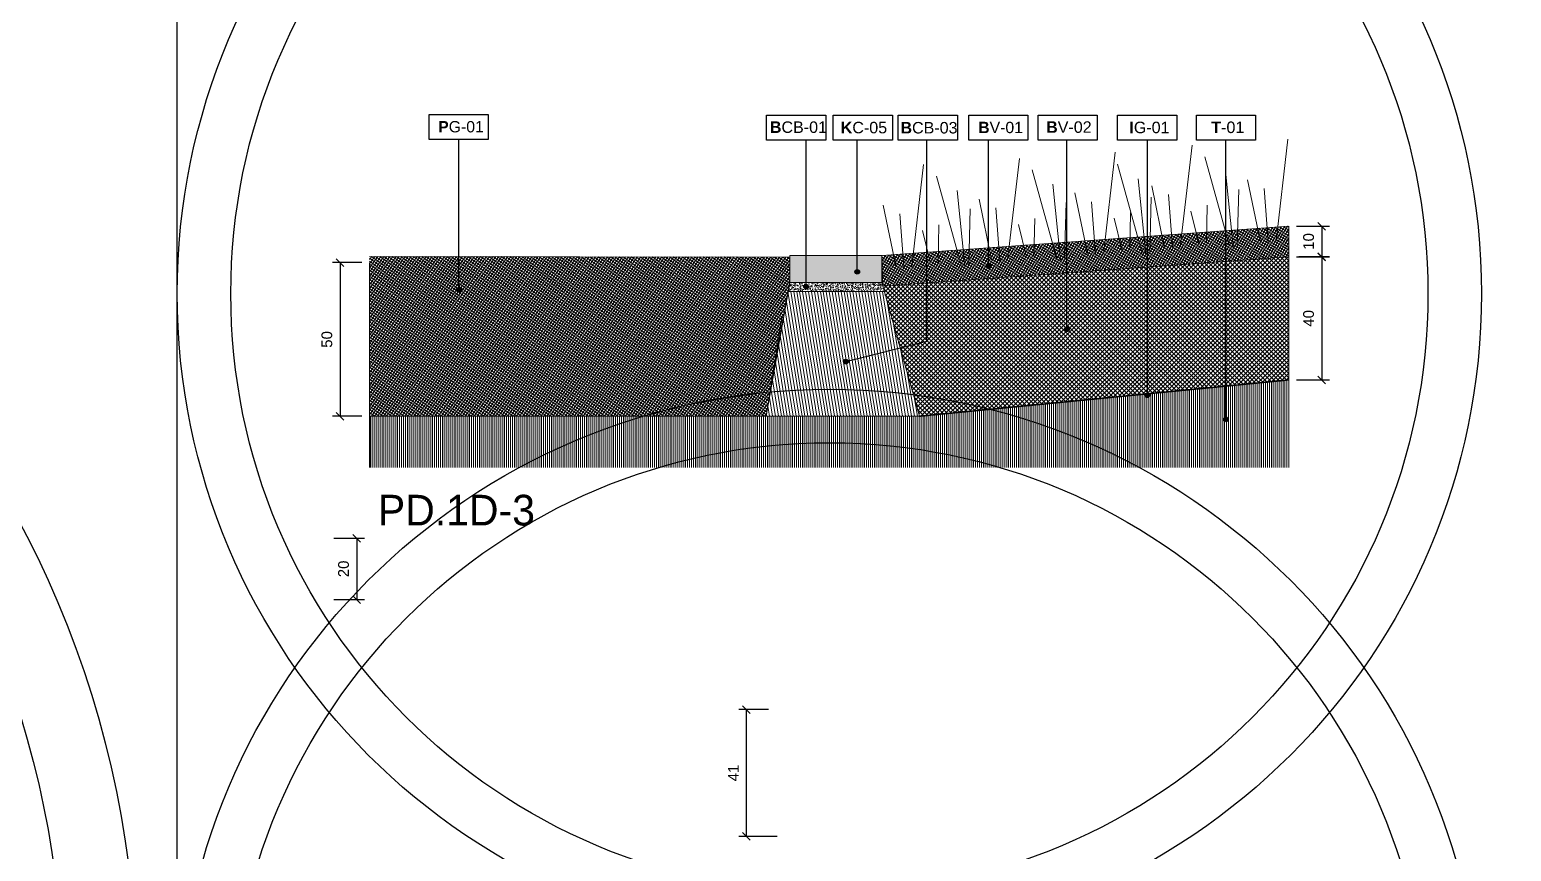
# Model space of a CAD drawing. Header units: metres. Extents: x -325 to 301, y -147 to 149.
# Drawn here: x 21.753 to 26.588, y 85.413 to 88.093 of the extents above; entities that cross this region are included whole.
import ezdxf

# ---------------------------------------------------------------- set-up
doc = ezdxf.new("R2010")
doc.units = ezdxf.units.M
doc.linetypes.add('ACAD_ISO03W100', pattern=[30, 12, -18])
doc.layers.get('Defpoints').update_dxf_attribs({"lineweight": 13})
for name, color, linetype, plot in [('-aux', 50, 'Continuous', False), ('-AUX-QAD', 5, 'Continuous', False), ('-AUX-TWQ', 1, 'Continuous', False), ('-AUX_RIM', 2, 'Continuous', False)]:
    doc.layers.add(name, color=color, linetype=linetype, plot=plot)
doc.layers.add('0-TX-1_25', color=7, linetype='Continuous', true_color=0x3f4f7f)
doc.layers.add('3-TR-paviment fort', color=7, linetype='Continuous', true_color=0xd1d1d1)
for name, color, linetype in [('02-L-Geotextile', 32, 'Continuous'), ('A-KEYPLAN_HATCH', 7, 'Continuous'), ('A_TEXT_2', 7, 'Continuous'), ('EIT_3 TR terra vegetal', 45, 'Continuous')]:
    doc.layers.add(name, color=color, linetype=linetype)
for name, color, linetype, lineweight, true_color in [('03-TR-Paviment_02_Sealed Gravel', 7, 'Continuous', 5, 0xd4be8c), ('03-TR-Paviment_04_Dry Meadow', 7, 'Continuous', 5, 0xd8dd88), ('3-TR tot_u', 7, 'Continuous', 5, 0x787878)]:
    doc.layers.add(name, color=color, linetype=linetype, lineweight=lineweight, true_color=true_color)
for name, color, linetype, lineweight in [('1-CM', 7, 'Continuous', 0), ('2-L-secció', 1, 'Continuous', 0), ('3-TR Formigó', 252, 'Continuous', 0), ('3-TR Seleccionat', 44, 'Continuous', 0), ('3-TR-recebo', 252, 'Continuous', 0)]:
    doc.layers.add(name, color=color, linetype=linetype, lineweight=lineweight)
doc.styles.add('Arial_4', font='arial.ttf', dxfattribs={"height": 1.8})
doc.styles.get("Standard").update_dxf_attribs({"font": 'arial.ttf'})
doc.styles.add('x-llegenda materials$0$ENGRAVERS', font='TT0586M.TTF')
doc.dimstyles.new('ISO-25', dxfattribs={"dimtxt": 0.1, "dimasz": 0.1, "dimexe": 0.1, "dimexo": 0.1, "dimgap": 0.1, "dimtad": 1, "dimdec": 0, "dimlfac": 100, "dimzin": 9, "dimtxsty": 'Standard', "dimblk": 'OBLIQUE', "dimcen": 0.1, "dimadec": 0, "dimazin": 0, "dimtfac": 1, "dimtdec": 0, "dimtmove": 0, "dimatfit": 3, "dimldrblk": 'OBLIQUE', "dimfxl": 1, "dimarcsym": 0})

# ---------------------------------------------------------------- blocks, each defined once
blk = doc.blocks.new('hatch keyplan 2')
at = {"layer": 'A-KEYPLAN_HATCH'}
blk.add_lwpolyline([(0, 0.00548), (0.01287, 0.00548), (0.01287, 0), (0, 0)], close=True, dxfattribs=at)
blk = doc.blocks.new('hatch keyplan')
at = {"layer": 'A-KEYPLAN_HATCH'}
blk.add_blockref('hatch keyplan 2', (1.43058, 0.85215), dxfattribs=at)
blk = doc.blocks.new('B-CB03')
at = {"layer": 'A-KEYPLAN_HATCH'}
blk.add_blockref('hatch keyplan', (-1.43058, -0.85215), dxfattribs=at)
at = {"layer": 'A_TEXT_2', "insert": (-0.0008, 0.00398), "char_height": 0.0025, "attachment_point": 1}
blk.add_mtext_dynamic_manual_height_columns('\\pi0.00128;{\\fArial|b1|i0|c0|p34;B}CB-03', width=0.0145619, gutter_width=0.015, heights=[0], dxfattribs=at)
blk = doc.blocks.new('B-V01')
at = {"layer": 'A-KEYPLAN_HATCH'}
blk.add_blockref('hatch keyplan', (-1.43058, -0.85215), dxfattribs=at)
at = {"layer": 'A_TEXT_2', "lineweight": 211, "insert": (-0.00079, 0.00402), "char_height": 0.0024588, "attachment_point": 1, "line_spacing_factor": 0.938532, "style": 'Arial_4'}
blk.add_mtext_dynamic_manual_height_columns('\\pi0.00285;{\\fArial|b1|i0|c0|p34;B}V-01', width=0.0145619, gutter_width=0.015, heights=[0], dxfattribs=at)
blk = doc.blocks.new('B-V02')
at = {"layer": 'A-KEYPLAN_HATCH'}
blk.add_blockref('hatch keyplan', (-1.43058, -0.85215), dxfattribs=at)
at = {"layer": 'A_TEXT_2', "insert": (-0.0008, 0.00412), "char_height": 0.0025, "attachment_point": 1}
blk.add_mtext_dynamic_manual_height_columns('\\pi0.00255;{\\fArial|b1|i0|c0|p34;B}V-02', width=0.0145619, gutter_width=0.015, heights=[0], dxfattribs=at)
blk = doc.blocks.new('T-01')
at = {"layer": 'A-KEYPLAN_HATCH'}
blk.add_blockref('hatch keyplan', (-1.43058, -0.85215), dxfattribs=at)
at = {"layer": 'A_TEXT_2', "insert": (-0.0008, 0.00408), "char_height": 0.0025, "attachment_point": 1}
blk.add_mtext_dynamic_manual_height_columns('\\pi0.00405;{\\fArial|b1|i0|c0|p34;T}-01', width=0.0145619, gutter_width=0.015, heights=[0], dxfattribs=at)
blk = doc.blocks.new('_Oblique')
at = {"color": 0, "lineweight": -2}
blk.add_line((-0.5, -0.5), (0.5, 0.5), dxfattribs=at)
blk = doc.blocks.new('*D264')
at = {"layer": '0-TX-1_25', "color": 0, "lineweight": -2, "transparency": 16777216}
for p, q in [((22.837, 87.3335), (22.7406, 87.3335)), ((22.7656, 87.3335), (22.7656, 86.8322)), ((22.837, 86.8322), (22.7406, 86.8322))]:
    blk.add_line(p, q, dxfattribs=at)
at = {"layer": 'Defpoints', "color": 0, "transparency": 16777216}
for p in [(22.862, 87.3335), (22.7656, 86.8322), (22.862, 86.8322)]:
    blk.add_point(p, dxfattribs=at)
at = {"layer": '0-TX-1_25', "color": 0, "lineweight": -2, "transparency": 16777216, "xscale": 0.025, "yscale": 0.025, "zscale": 0.025}
for p, rotation in [((22.7656, 87.3335), 90), ((22.7656, 86.8322), 270)]:
    blk.add_blockref('_Oblique', p, dxfattribs=dict(at, rotation=rotation))
at = {"layer": '0-TX-1_25', "color": 0, "transparency": 16777216, "insert": (22.7227, 87.0828), "char_height": 0.035, "attachment_point": 5, "rotation": 90}
blk.add_mtext('50', dxfattribs=at)
blk = doc.blocks.new('*D265')
at = {"layer": '0-TX-1_25', "color": 0, "lineweight": -2, "transparency": 16777216}
for p, q in [((25.887, 87.4521), (25.9942, 87.4521)), ((25.9692, 87.4521), (25.9692, 87.3528)), ((25.8942, 87.3528), (25.9942, 87.3528))]:
    blk.add_line(p, q, dxfattribs=at)
at = {"layer": 'Defpoints', "color": 0, "transparency": 16777216}
for p in [(25.862, 87.4521), (25.8692, 87.3528), (25.9692, 87.3528)]:
    blk.add_point(p, dxfattribs=at)
at = {"layer": '0-TX-1_25', "color": 0, "lineweight": -2, "transparency": 16777216, "xscale": 0.025, "yscale": 0.025, "zscale": 0.025}
for p, rotation in [((25.9692, 87.4521), 90), ((25.9692, 87.3528), 270)]:
    blk.add_blockref('_Oblique', p, dxfattribs=dict(at, rotation=rotation))
at = {"layer": '0-TX-1_25', "color": 0, "transparency": 16777216, "insert": (25.9263, 87.4024), "char_height": 0.035, "attachment_point": 5, "rotation": 90}
blk.add_mtext('10', dxfattribs=at)
blk = doc.blocks.new('*D266')
at = {"layer": '0-TX-1_25', "color": 0, "lineweight": -2, "transparency": 16777216}
for p, q in [((25.887, 87.3522), (25.9942, 87.3522)), ((25.9692, 87.3522), (25.9692, 86.9508)), ((25.887, 86.9508), (25.9942, 86.9508))]:
    blk.add_line(p, q, dxfattribs=at)
at = {"layer": 'Defpoints', "color": 0, "transparency": 16777216}
for p in [(25.862, 87.3522), (25.862, 86.9508), (25.9692, 86.9508)]:
    blk.add_point(p, dxfattribs=at)
at = {"layer": '0-TX-1_25', "color": 0, "lineweight": -2, "transparency": 16777216, "xscale": 0.025, "yscale": 0.025, "zscale": 0.025}
for p, rotation in [((25.9692, 87.3522), 90), ((25.9692, 86.9508), 270)]:
    blk.add_blockref('_Oblique', p, dxfattribs=dict(at, rotation=rotation))
at = {"layer": '0-TX-1_25', "color": 0, "transparency": 16777216, "insert": (25.9263, 87.1515), "char_height": 0.035, "attachment_point": 5, "rotation": 90}
blk.add_mtext('40', dxfattribs=at)
blk = doc.blocks.new('B-CB01')
at = {"layer": 'A-KEYPLAN_HATCH'}
blk.add_blockref('hatch keyplan', (-1.43058, -0.85215), dxfattribs=at)
at = {"layer": 'A_TEXT_2', "insert": (-0.0008, 0.00411), "char_height": 0.0025, "attachment_point": 1}
blk.add_mtext_dynamic_manual_height_columns('\\pi0.00152;{\\fArial|b1|i0|c0|p34;B}CB-01', width=0.0145619, gutter_width=0.015, heights=[0], dxfattribs=at)
blk = doc.blocks.new('POINT')
at = {"layer": '0-TX-1_25'}
h = blk.add_hatch(dxfattribs=at)
h.set_pattern_fill('ANGLE', color=256)
h.set_pattern_definition([(0, (-83.747, -12.726), (0, 6.985), [5.08, -1.905]), (90, (-83.747, -12.726), (-6.985, 4e-16), [5.08, -1.905])])
edge = h.paths.add_edge_path()
edge.add_arc((0, 0), 0.0075, 0, 360)
h = blk.add_hatch(color=256, dxfattribs=at)
h.dxf.hatch_style = 1
edge = h.paths.add_edge_path()
edge.add_arc((0, 0), 0.0075, 0, 360)
blk.add_circle((0, 0), 0.0075, dxfattribs=at)
blk = doc.blocks.new('PG01')
at = {"layer": 'A-KEYPLAN_HATCH'}
blk.add_blockref('hatch keyplan', (-1.42958, -0.85215), dxfattribs=at)
at = {"layer": 'A-KEYPLAN_HATCH', "insert": (0.00021, 0.00402), "char_height": 0.0024588, "attachment_point": 1, "line_spacing_factor": 0.938532, "style": 'Arial_4'}
blk.add_mtext_dynamic_manual_height_columns('\\pi0.00276;{\\fArial|b1|i0|c0|p34;P}G-01', width=0.0145619, gutter_width=0.015, heights=[0], dxfattribs=at)
blk = doc.blocks.new('K04')
at = {"layer": 'A-KEYPLAN_HATCH'}
blk.add_blockref('hatch keyplan', (-1.42958, -0.85215), dxfattribs=at)
at = {"layer": 'A_TEXT_2', "insert": (0.0002, 0.00402), "char_height": 0.0025, "attachment_point": 1}
blk.add_mtext_dynamic_manual_height_columns('\\pi0.00244;{\\fArial|b1|i0|c0|p34;K}C-05', width=0.0145619, gutter_width=0.015, heights=[0], dxfattribs=at)
blk = doc.blocks.new('*D1653')
at = {"layer": '0-TX-1_25', "color": 0, "lineweight": -2, "transparency": 16777216}
for p, q in [((24.1636, 85.8758), (24.0669, 85.8758)), ((24.0919, 85.4619), (24.0919, 85.8758)), ((24.1919, 85.4619), (24.0669, 85.4619))]:
    blk.add_line(p, q, dxfattribs=at)
at = {"layer": 'Defpoints', "color": 0, "transparency": 16777216}
for p in [(24.0919, 85.8758), (24.1886, 85.8758), (50.2464, 85.4619)]:
    blk.add_point(p, dxfattribs=at)
at = {"layer": '0-TX-1_25', "color": 0, "lineweight": -2, "transparency": 16777216, "xscale": 0.025, "yscale": 0.025, "zscale": 0.025}
for p, rotation in [((24.0919, 85.8758), 90), ((24.0919, 85.4619), 270)]:
    blk.add_blockref('_Oblique', p, dxfattribs=dict(at, rotation=rotation))
at = {"layer": '0-TX-1_25', "color": 0, "transparency": 16777216, "insert": (24.0493, 85.6688), "char_height": 0.035, "attachment_point": 5, "rotation": 90}
blk.add_mtext('41', dxfattribs=at)
blk = doc.blocks.new('*D1668')
at = {"layer": '0-TX-1_25', "color": 0, "lineweight": -2, "transparency": 16777216}
for p, q in [((22.745, 86.4346), (22.845, 86.4346)), ((22.82, 86.4346), (22.82, 86.2345)), ((22.7451, 86.2345), (22.845, 86.2345))]:
    blk.add_line(p, q, dxfattribs=at)
at = {"layer": 'Defpoints', "color": 0, "transparency": 16777216}
for p in [(22.72, 86.4346), (22.7201, 86.2345), (22.82, 86.2345)]:
    blk.add_point(p, dxfattribs=at)
at = {"layer": '0-TX-1_25', "color": 0, "lineweight": -2, "transparency": 16777216, "xscale": 0.025, "yscale": 0.025, "zscale": 0.025}
for p, rotation in [((22.82, 86.4346), 90), ((22.82, 86.2345), 270)]:
    blk.add_blockref('_Oblique', p, dxfattribs=dict(at, rotation=rotation))
at = {"layer": '0-TX-1_25', "color": 0, "transparency": 16777216, "insert": (22.7772, 86.3345), "char_height": 0.035, "attachment_point": 5, "rotation": 90}
blk.add_mtext('20', dxfattribs=at)
blk = doc.blocks.new('IG01')
at = {"layer": 'A-KEYPLAN_HATCH', "xscale": 10, "yscale": 10, "zscale": 10}
blk.add_blockref('hatch keyplan', (-14.3058, -8.5215), dxfattribs=at)
at = {"layer": 'A_TEXT_2', "insert": (-0.008, 0.0405), "char_height": 0.025, "attachment_point": 1}
blk.add_mtext_dynamic_manual_height_columns('\\pi0.03354;{\\fArial|b1|i0|c0|p34;I}G-01', width=0.145619, gutter_width=0.15, heights=[0], dxfattribs=at)

msp = doc.modelspace()

# ---------------------------------------------------------------- hatches: boundary and pattern name
at = {"layer": '03-TR-Paviment_02_Sealed Gravel'}
h = msp.add_hatch(dxfattribs=at)
h.set_pattern_fill('_USER', color=256, scale=0.008, angle=234.1752, style=0, double=1, pattern_type=0)
h.set_pattern_definition([(234.17524389634, (419492.16825, 4594388.280784), (0.006486487979183, -0.004682464489553), []), (324.17524389634, (419492.16825, 4594388.280784), (0.004682464489553, 0.006486487979183), [])])
h.paths.add_polyline_path([(22.862, 87.3535), (22.862, 86.8323), (24.1563, 86.8324), (24.2333, 87.269), (24.2334, 87.3514)])
at = {"layer": '3-TR Formigó'}
h = msp.add_hatch(dxfattribs=at)
h.set_pattern_fill('ANSI31', color=256, scale=0.003, angle=234.1752, style=0)
h.set_pattern_definition([(279.175244, (-14.486703, -4.489133), (0.00940313, 0.0015188056), [])])
h.paths.add_polyline_path([(24.5413, 87.2388), (24.2264, 87.239), (24.1563, 86.8324), (24.6565, 86.8324)])
at = {"layer": '3-TR Seleccionat'}
h = msp.add_hatch(dxfattribs=at)
h.set_pattern_fill('ANSI31', color=256, scale=0.002, angle=225, style=0)
h.set_pattern_definition([(270, (-16.079925, -5.939133), (0.00635, -9e-19), [])])
h.paths.add_polyline_path([(22.862, 86.8322), (22.862, 86.6647), (25.862, 86.6647), (25.862, 86.9508), (24.6565, 86.8324), (24.1563, 86.8324)])
at = {"layer": '3-TR tot_u'}
h = msp.add_hatch(dxfattribs=at)
h.set_pattern_fill('AR-CONC', color=256, scale=9e-05, angle=90.2664)
h.set_pattern_definition([(140.266414, (-59.198046, 64.443577), (0.0013582613, 0.0164031132), [0.0017145, -0.0188595]), (85.266414, (-59.198046, 64.443577), (-0.0171801815, -0.0032518273), [0.0013716, -0.0150876526]), (190.71786, (-59.197933, 64.444944), (-0.0158219194, 0.0131512858), [0.0014571008, -0.016028122]), (136.450614, (-59.202618, 64.443556), (0.003670327, 0.024414444), [0.00257175, -0.02828925]), (186.901972, (-59.202313, 64.44559), (-0.0223674596, 0.021262598), [0.002185652, -0.024042205]), (81.450565, (-59.202618, 64.443556), (-0.0223674596, 0.021262598), [0.002057397, -0.022631376]), (111.266414, (-59.201486, 64.445847), (0.0091403206, 0.0136879438), [0.0017145, -0.0188595]), (56.266414, (-59.201486, 64.445847), (-0.0166026007, 0.0054850432), [0.0013716, -0.0150876]), (161.71786, (-59.200724, 64.446988), (-0.0074622802, 0.019172987), [0.0014571008, -0.0160280944]), (127.766414, (-59.1980465, 64.443577), (-0.00761116375, 0.0002425866), [0, -0.01490472, 0, -0.0153162, 0, -0.01514475]), (97.766414, (-59.1980465, 64.443577), (-0.009044117, 0.0059717809), [0, -0.00873252, 0, -0.01456182, 0, -0.00577215]), (57.766414, (-59.198023, 64.438479), (0.0004588393, 0.012205419), [0, -0.005715, 0, -0.0178308, 0, -0.0236601]), (47.766414, (-59.198012, 64.436193), (-0.0023503487, 0.0133208417), [0, -0.0074295, 0, -0.01184148, 0, -0.0168021])])
h.paths.add_polyline_path([(24.5413, 87.2388), (24.5333, 87.2688), (24.2332, 87.2689), (24.2267, 87.239)])
at = {"layer": '3-TR-paviment fort'}
msp.add_hatch(color=256, dxfattribs=at).paths.add_polyline_path([(24.5333, 87.3561), (24.5333, 87.2689), (24.2333, 87.269), (24.2333, 87.3562)])
at = {"layer": '3-TR-recebo'}
h = msp.add_hatch(dxfattribs=at)
h.set_pattern_fill('_USER', color=256, scale=0.008, angle=238.1314, style=0, double=1, pattern_type=0)
h.set_pattern_definition([(238.13142, (22.849367, 87.8710535), (0.00679409, -0.004223782), []), (328.13142, (22.849367, 87.8710535), (0.004223782, 0.00679409), [])])
h.paths.add_polyline_path([(25.862, 87.3519), (25.862, 87.4521), (25.6637, 87.4378), (24.9966, 87.3896), (24.5333, 87.3561), (24.5365, 87.2566), (24.9864, 87.2886)])
at = {"layer": 'EIT_3 TR terra vegetal'}
h = msp.add_hatch(dxfattribs=at)
h.set_pattern_fill('_USER', color=256, scale=0.01, angle=45, style=0, double=1, pattern_type=0)
h.set_pattern_definition([(45, (419492.16825, 4594388.280784), (-0.007071067811865, 0.007071067811865), []), (135, (419492.16825, 4594388.280784), (-0.007071067811865, -0.007071067811865), [])])
h.paths.add_polyline_path([(25.862, 86.9508), (25.862, 87.3523), (24.5365, 87.2566), (24.5621, 87.1605), (24.6565, 86.8324)])

# ---------------------------------------------------------------- linework, layer by layer
at = {"layer": '-aux'}
msp.add_lwpolyline([(22.2345, 3.4567), (22.2345, 133.4567)], dxfattribs=at)
at = {"layer": '-AUX-QAD'}
for radius in [3.2831, 3.0405]:
    msp.add_circle((18.8197, 84.9467), radius, dxfattribs=at)
at = {"layer": '-AUX-TWQ'}
for radius in [2.1279, 1.9532]:
    msp.add_circle((24.3624, 84.7927), radius, dxfattribs=at)
at = {"layer": '-AUX_RIM'}
for radius in [2.1279, 1.9532]:
    msp.add_circle((24.3624, 87.2322), radius, dxfattribs=at)
at = {"layer": '0-TX-1_25'}
for points in [[(23.1529, 87.2446), (23.1529, 87.7347)], [(24.2863, 87.2549), (24.2863, 87.7322)], [(24.4163, 87.0107), (24.6806, 87.0768), (24.6806, 87.7323)], [(24.4534, 87.3034), (24.4534, 87.7322)], [(24.8816, 87.3232), (24.8816, 87.7323)], [(25.1378, 87.1159), (25.1378, 87.7322)], [(25.3997, 87.7322), (25.3997, 86.9007)], [(25.6566, 86.8219), (25.6566, 87.7322)]]:
    msp.add_lwpolyline(points, dxfattribs=at)
at = {"layer": '02-L-Geotextile', "linetype": 'ACAD_ISO03W100', "ltscale": 0.002, "const_width": 0.005}
msp.add_lwpolyline([(24.6565, 86.8324), (25.862, 86.9508)], dxfattribs=at)
at = {"layer": '03-TR-Paviment_04_Dry Meadow'}
for points in [[(25.5459, 87.7167), (25.5072, 87.3836)], [(25.8588, 87.7364), (25.8201, 87.4033)], [(24.9828, 87.6731), (24.9441, 87.34)], [(25.2954, 87.6935), (25.2567, 87.3604)], [(25.5881, 87.6788), (25.6684, 87.3885)], [(24.6699, 87.6535), (24.6312, 87.3204)], [(24.7121, 87.6155), (24.7923, 87.3253)], [(25.0247, 87.636), (25.1049, 87.3457)], [(25.3027, 87.6541), (25.3829, 87.3638)], [(25.6554, 87.6316), (25.68, 87.3852)], [(24.7794, 87.5683), (24.804, 87.322)], [(25.092, 87.5887), (25.1166, 87.3424)], [(25.37, 87.6068), (25.3946, 87.3605)], [(25.4143, 87.5842), (25.4552, 87.3861)], [(25.6984, 87.5719), (25.6932, 87.3904)], [(25.7272, 87.6038), (25.768, 87.4057)], [(25.7817, 87.5748), (25.7945, 87.4023)], [(24.5383, 87.5209), (24.5791, 87.3228)], [(24.8511, 87.5405), (24.892, 87.3424)], [(25.135, 87.5291), (25.1297, 87.3475)], [(25.1637, 87.5609), (25.2046, 87.3628)], [(25.2183, 87.5319), (25.2311, 87.3594)], [(25.413, 87.5472), (25.4077, 87.3657)], [(25.4689, 87.5551), (25.4817, 87.3826)], [(25.5956, 87.5204), (25.5932, 87.3976)], [(24.5928, 87.4919), (24.6056, 87.3194)], [(24.8224, 87.5086), (24.8171, 87.3271)], [(24.9057, 87.5115), (24.9185, 87.339)], [(25.0325, 87.4768), (25.0301, 87.354)], [(25.2918, 87.4783), (25.3167, 87.3763)], [(25.3451, 87.4972), (25.3427, 87.3744)], [(25.5424, 87.5015), (25.5673, 87.3995)], [(24.6664, 87.4382), (24.6913, 87.3362)], [(24.7196, 87.4571), (24.7172, 87.3343)], [(24.9792, 87.4579), (25.0041, 87.3559)]]:
    msp.add_lwpolyline(points, dxfattribs=at)
at = {"layer": '1-CM'}
for points in [[(25.862, 87.3522), (24.5365, 87.2566), (24.5333, 87.3561), (25.862, 87.4521)], [(22.862, 87.3535), (24.2334, 87.3514), (24.2333, 87.269), (24.1563, 86.8324), (22.862, 86.8323)], [(24.2333, 87.3562), (24.5333, 87.3561)], [(24.5333, 87.2689), (24.6565, 86.8324), (24.1563, 86.8324)], [(24.2333, 87.269), (24.1721, 86.9323)], [(24.2264, 87.239), (24.5413, 87.2388)], [(24.2333, 87.269), (24.5333, 87.2688)], [(24.2071, 87.1545), (24.1563, 86.8324), (22.862, 86.8322)], [(24.6565, 86.8324), (25.862, 86.9508)], [(24.6565, 86.8324), (25.862, 86.9508)], [(24.1563, 86.8324), (24.6565, 86.8324)]]:
    msp.add_lwpolyline(points, dxfattribs=at)
msp.add_lwpolyline([(24.5333, 87.3561), (24.5333, 87.2689), (24.2333, 87.269), (24.2333, 87.3562)], close=True, dxfattribs=at)
at = {"layer": '2-L-secció'}
for p, q in [((25.862, 87.4521), (25.862, 86.6647)), ((22.862, 87.3335), (22.862, 86.6647))]:
    msp.add_line(p, q, dxfattribs=at)

# ---------------------------------------------------------------- block references
at = {"layer": '0-TX-1_25', "xscale": 15, "yscale": 15, "zscale": 15}
for name, p in [('B-CB01', (24.1575, 87.7322)), ('B-CB03', (24.5872, 87.7323)), ('B-V01', (24.8172, 87.7323)), ('B-V02', (25.0435, 87.7323)), ('T-01', (25.56, 87.7322))]:
    msp.add_blockref(name, p, dxfattribs=at)
at = {"layer": '0-TX-1_25'}
for p in [(24.8816, 87.3232), (24.4534, 87.3034), (23.1529, 87.2446), (24.2863, 87.2549), (25.1378, 87.1159), (24.4163, 87.0107), (25.3997, 86.9007), (25.6566, 86.8219)]:
    msp.add_blockref('POINT', p, dxfattribs=at)
at = {"layer": '1-CM', "xscale": 1.5, "yscale": 1.5, "zscale": 1.5}
msp.add_blockref('IG01', (25.3031, 87.7322), dxfattribs=at)
at = {"layer": 'A-KEYPLAN_HATCH', "xscale": 14.99999999999007, "yscale": 14.99999999999007, "zscale": 14.99999999999007}
for name, p in [('PG01', (23.0413, 87.7347)), ('K04', (24.3599, 87.7322))]:
    msp.add_blockref(name, p, dxfattribs=at)

# ---------------------------------------------------------------- texts
at = {"layer": '-aux', "insert": (22.889, 86.5761), "char_height": 0.1, "width": 19.210099, "attachment_point": 1, "style": 'x-llegenda materials$0$ENGRAVERS'}
msp.add_mtext('PD.1D-3 ', dxfattribs=at)

# ---------------------------------------------------------------- dimensions: what is measured, and where the dimension line sits
at = {"layer": '0-TX-1_25'}
for base, p1, p2, picture, middle in [((25.9692, 87.3528), (25.862, 87.4521), (25.8692, 87.3528), '*D265', (25.9263, 87.4024)), ((22.7656, 86.8322), (22.862, 87.3335), (22.862, 86.8322), '*D264', (22.7227, 87.0828)), ((25.9692, 86.9508), (25.862, 87.3522), (25.862, 86.9508), '*D266', (25.9263, 87.1515)), ((22.82, 86.2345), (22.72, 86.4346), (22.7201, 86.2345), '*D1668', (22.7772, 86.3345))]:
    dim = msp.add_linear_dim(base=base, p1=p1, p2=p2, angle=90, dimstyle='ISO-25', override={"dimtxt": 0.035, "dimasz": 0.025, "dimexe": 0.025, "dimexo": 0.025, "dimgap": 0.025, "dimblk1": 'Oblique', "dimblk2": 'Oblique', "dimsah": 1, "dimfxl": 0.1, "dimfxlon": 1, "dimarcsym": 1}, dxfattribs=at)
    dim.commit()
    dim.dimension.update_dxf_attribs({"geometry": picture, "text_midpoint": middle})
dim = msp.add_linear_dim(base=(24.0919, 85.8758), p1=(50.2464, 85.4619), p2=(24.1886, 85.8758), angle=90, dimstyle='ISO-25', override={"dimtxt": 0.035, "dimasz": 0.025, "dimexe": 0.025, "dimexo": 0.025, "dimgap": 0.025, "dimblk1": 'Oblique', "dimblk2": 'Oblique', "dimsah": 1, "dimfxl": 0.1, "dimfxlon": 1, "dimarcsym": 1}, dxfattribs=at)
dim.commit()
dim.dimension.update_dxf_attribs({"geometry": '*D1653', "text_midpoint": (24.0919, 85.6688), "dimtype": 160})

doc.saveas('drawing.dxf')
